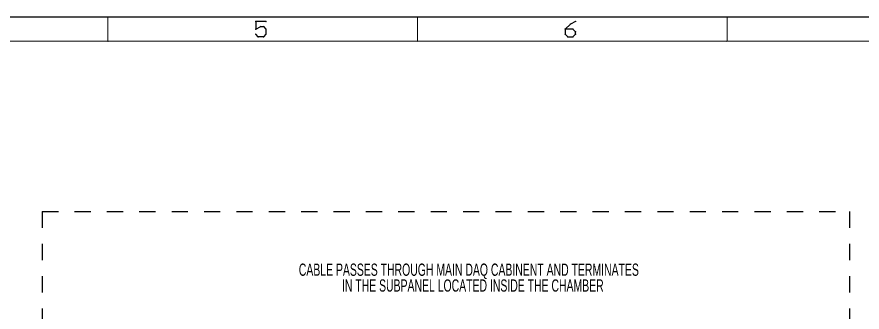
# Paper-space layout 'TEMPERATURE MODULE' of a CAD drawing. Header units: inches. Extents: x 0.5 to 16.2, y 0.3 to 10.6.
# Drawn here: x 7.79 to 13.01, y 8.73 to 10.55 of the extents above; entities that cross this region are included whole.
import ezdxf

# ---------------------------------------------------------------- set-up
doc = ezdxf.new("R2010")
doc.units = ezdxf.units.IN
doc.header["$MEASUREMENT"] = 0
doc.linetypes.add('DOT2', pattern=[0.025, 0, -0.025])
for name, color, linetype in [('97', 94, 'Continuous'), ('TEXT', 4, 'Continuous'), ('THIN_DASHED_NEON_GREEN', 3, 'DOT2')]:
    doc.layers.add(name, color=color, linetype=linetype)
doc.styles.add('SLDTEXTSTYLE3', font='TXT', dxfattribs={"width": 0.636842})

psp = doc.layouts.new('TEMPERATURE MODULE')

# ---------------------------------------------------------------- linework, layer by layer
at = {"layer": '97', "lineweight": 25}
for p, q in [((16.15, 10.55), (0.55, 10.55)), ((9.3262, 10.5225), (9.2629, 10.5225)), ((9.2629, 10.5225), (9.2629, 10.475)), ((11.2071, 10.5067), (11.1754, 10.475)), ((11.2387, 10.5225), (11.2071, 10.5067)), ((9.2629, 10.475), (9.2946, 10.4908)), ((9.2787, 10.4276), (9.2629, 10.4434)), ((9.2946, 10.4908), (9.3104, 10.4908)), ((9.3104, 10.4908), (9.3262, 10.475)), ((9.3262, 10.4434), (9.3104, 10.4276)), ((9.3262, 10.475), (9.3262, 10.4434)), ((11.1754, 10.475), (11.1754, 10.4434)), ((11.2229, 10.475), (11.1754, 10.475)), ((11.1754, 10.4434), (11.1912, 10.4276)), ((11.2387, 10.4592), (11.2229, 10.475)), ((11.2229, 10.4276), (11.2387, 10.4434)), ((11.2387, 10.4434), (11.2387, 10.4592)), ((9.3104, 10.4276), (9.2787, 10.4276)), ((11.1912, 10.4276), (11.2229, 10.4276))]:
    psp.add_line(p, q, dxfattribs=at)
at = {"layer": '97', "lineweight": 18}
for p, q in [((8.35, 10.55), (8.35, 10.4)), ((10.2625, 10.55), (10.2625, 10.4)), ((12.175, 10.55), (12.175, 10.4)), ((16, 10.4), (0.7, 10.4))]:
    psp.add_line(p, q, dxfattribs=at)
for centre, radius, start, end in [((8.35, 10.55), 0.000984, 0, 180), ((10.2625, 10.55), 0.000984, 0, 180), ((12.175, 10.55), 0.000984, 0, 180), ((9.2629, 10.5225), 0.002, 90, 270), ((9.2629, 10.5225), 0.002, 0, 180), ((9.3262, 10.5225), 0.002, 270, 90), ((11.2071, 10.5067), 0.002, 116.5651, 296.5651), ((11.2071, 10.5067), 0.002, 315, 135), ((11.2387, 10.5225), 0.002, 296.5651, 116.5651), ((9.2629, 10.475), 0.002, 116.5586, 296.5586), ((9.2629, 10.475), 0.002, 180, 0), ((9.2629, 10.4434), 0.002, 45, 225), ((9.2946, 10.4908), 0.002, 90, 270), ((9.2946, 10.4908), 0.002, 296.5715, 116.5715), ((9.3104, 10.4908), 0.002, 45, 225), ((9.3104, 10.4908), 0.002, 270, 90), ((9.3262, 10.475), 0.002, 0, 180), ((9.3262, 10.4434), 0.002, 180, 0), ((9.3262, 10.475), 0.002, 225, 45), ((9.3262, 10.4434), 0.002, 315.0101, 135.0101), ((11.1754, 10.475), 0.002, 0, 180), ((11.1754, 10.475), 0.002, 90, 270), ((11.1754, 10.475), 0.002, 134.9899, 314.9899), ((11.1754, 10.4434), 0.002, 45, 225), ((11.1754, 10.4434), 0.002, 180, 0), ((11.2229, 10.475), 0.002, 45, 225), ((11.2229, 10.475), 0.002, 270, 90), ((11.2387, 10.4592), 0.002, 0, 180), ((11.2387, 10.4434), 0.002, 180, 0), ((11.2387, 10.4592), 0.002, 224.9899, 44.9899), ((11.2387, 10.4434), 0.002, 315.0101, 135.0101), ((8.35, 10.4), 0.000984, 180, 0), ((9.2787, 10.4276), 0.002, 90, 270), ((9.2787, 10.4276), 0.002, 225, 45), ((9.3104, 10.4276), 0.002, 135.0101, 315.0101), ((9.3104, 10.4276), 0.002, 270, 90), ((10.2625, 10.4), 0.000984, 180, 0), ((11.1912, 10.4276), 0.002, 90, 270), ((11.1912, 10.4276), 0.002, 225, 45), ((11.2229, 10.4276), 0.002, 135.0101, 315.0101), ((11.2229, 10.4276), 0.002, 270, 90), ((12.175, 10.4), 0.000984, 180, 0)]:
    psp.add_arc(centre, radius, start, end, dxfattribs=at)
at = {"layer": 'THIN_DASHED_NEON_GREEN'}
for p, q in [((7.944, 9.3465), (12.9314, 9.3465)), ((7.944, 9.3465), (7.944, 1.9995)), ((12.9314, 9.3465), (12.9314, 1.9995))]:
    psp.add_line(p, q, dxfattribs=at)

# ---------------------------------------------------------------- texts
at = {"layer": 'TEXT', "char_height": 0.075758, "attachment_point": 2, "style": 'SLDTEXTSTYLE3'}
for s, insert in [('CABLE PASSES THROUGH MAIN DAQ CABINENT AND TERMINATES', (10.5796, 9.0253)), ('IN THE SUBPANEL LOCATED INSIDE THE CHAMBER', (10.6041, 8.9274))]:
    psp.add_mtext(s, dxfattribs=dict(at, insert=insert))

doc.saveas('drawing.dxf')
